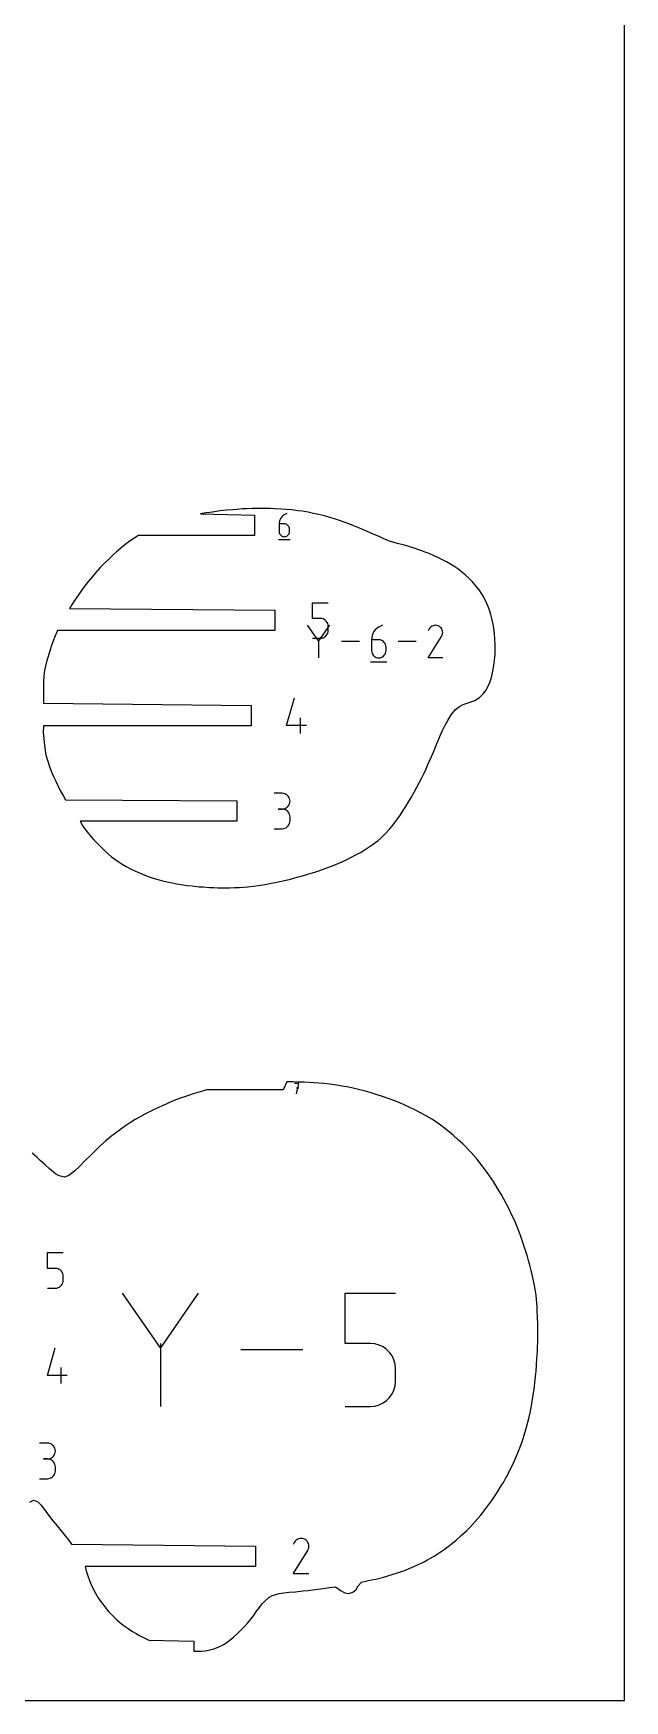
# Model space of a CAD drawing. Extents: x 0 to 600, y 0 to 900.
# Drawn here: x 520.2 to 600, y 0 to 225 of the extents above; entities that cross this region are included whole.
import ezdxf

# ---------------------------------------------------------------- set-up
doc = ezdxf.new("R2010")
doc.units = 0

msp = doc.modelspace()

# ---------------------------------------------------------------- linework, layer by layer
at = {"layer": 'annotation', "color": 1}
for p, q in [((553.872958, 159.886937), (553.729489, 159.742859)), ((554.036465, 160.010239), (553.872958, 159.886937)), ((554.218145, 160.11026), (554.036465, 160.010239)), ((554.416134, 160.184494), (554.218145, 160.11026)), ((554.416134, 160.184494), (554.416134, 160.184494)), ((553.393294, 159.008912), (553.377991, 158.798547)), ((553.377991, 158.798547), (553.377991, 157.764112)), ((554.06911, 158.798547), (553.377991, 158.798547)), ((553.377991, 157.764112), (553.377991, 157.764112)), ((553.377991, 157.764112), (553.389149, 157.639785)), ((553.389149, 157.639785), (553.421311, 157.522752)), ((553.43796, 159.211032), (553.393294, 159.008912)), ((553.421311, 157.522752), (553.472507, 157.41497)), ((553.510125, 159.4024), (553.43796, 159.211032)), ((553.607923, 159.580511), (553.510125, 159.4024)), ((553.729489, 159.742859), (553.607923, 159.580511)), ((554.19341, 158.787454), (554.06911, 158.798547)), ((554.310371, 158.755462), (554.19341, 158.787454)), ((554.418049, 158.7045), (554.310371, 158.755462)), ((554.514499, 158.636498), (554.418049, 158.7045)), ((554.597774, 158.553385), (554.514499, 158.636498)), ((554.665931, 158.457089), (554.597774, 158.553385)), ((554.717022, 158.349541), (554.665931, 158.457089)), ((554.665931, 157.41497), (554.717022, 157.522752)), ((554.749104, 158.232669), (554.717022, 158.349541)), ((554.717022, 157.522752), (554.749104, 157.639785)), ((554.76023, 158.108403), (554.749104, 158.232669)), ((554.749104, 157.639785), (554.76023, 157.764112)), ((554.76023, 157.764112), (554.76023, 158.108403)), ((554.76023, 158.108403), (554.76023, 158.108403)), ((553.29143, 156.683176), (554.847571, 156.683176)), ((553.472507, 157.41497), (553.540767, 157.318397)), ((553.540767, 157.318397), (553.624123, 157.234992)), ((553.624123, 157.234992), (553.720605, 157.166713)), ((553.720605, 157.166713), (553.828243, 157.115518)), ((553.828243, 157.115518), (553.945068, 157.083364)), ((553.945068, 157.083364), (554.06911, 157.072212)), ((554.06911, 157.072212), (554.19341, 157.083364)), ((554.06911, 157.072212), (554.06911, 157.072212)), ((554.19341, 157.083364), (554.310371, 157.115518)), ((554.310371, 157.115518), (554.418049, 157.166713)), ((554.418049, 157.166713), (554.514499, 157.234992)), ((554.514499, 157.234992), (554.597774, 157.318397)), ((554.597774, 157.318397), (554.665931, 157.41497)), ((557.857101, 146.033695), (557.857101, 148.171209)), ((557.857101, 148.171209), (559.988895, 148.171209)), ((558.680409, 142.999297), (557.215022, 145.118446)), ((558.922998, 146.033695), (557.857101, 146.033695)), ((560.14552, 145.118446), (558.680409, 142.999297)), ((559.114385, 146.016587), (558.922998, 146.033695)), ((559.294604, 145.967247), (559.114385, 146.016587)), ((559.460624, 145.88865), (559.294604, 145.967247)), ((559.609415, 145.783772), (559.460624, 145.88865)), ((559.737948, 145.655588), (559.609415, 145.783772)), ((559.843193, 145.507073), (559.737948, 145.655588)), ((559.843126, 143.899838), (559.922084, 144.066067)), ((559.922119, 145.341204), (559.843193, 145.507073)), ((559.922084, 144.066067), (559.971686, 144.246565)), ((559.971696, 145.160955), (559.922119, 145.341204)), ((559.971686, 144.246565), (559.988895, 144.438311)), ((559.988895, 144.969303), (559.971696, 145.160955)), ((559.988895, 144.438311), (559.988895, 144.969303)), ((559.988895, 144.969303), (559.988895, 144.969303)), ((566.029106, 144.014347), (565.927242, 143.744222)), ((566.167152, 144.265759), (566.029106, 144.014347)), ((566.338748, 144.49492), (566.167152, 144.265759)), ((566.541261, 144.698293), (566.338748, 144.49492)), ((566.772059, 144.87234), (566.541261, 144.698293)), ((567.028509, 145.013524), (566.772059, 144.87234)), ((567.307979, 145.118308), (567.028509, 145.013524)), ((567.307979, 145.118308), (567.307979, 145.118308)), ((573.621815, 144.62981), (573.493707, 144.384064)), ((573.723479, 144.773971), (573.621815, 144.62981)), ((573.845453, 144.894312), (573.723479, 144.773971)), ((573.984027, 144.989869), (573.845453, 144.894312)), ((574.135491, 145.059679), (573.984027, 144.989869)), ((574.296137, 145.102777), (574.135491, 145.059679)), ((574.462254, 145.118201), (574.296137, 145.102777)), ((574.630134, 145.104986), (574.462254, 145.118201)), ((574.796065, 145.06217), (574.630134, 145.104986)), ((574.956339, 144.988787), (574.796065, 145.06217)), ((575.099687, 144.886996), (574.956339, 144.988787)), ((574.956339, 144.988787), (574.956339, 144.988787)), ((575.219541, 144.764848), (575.099687, 144.886996)), ((575.314836, 144.626086), (575.219541, 144.764848)), ((575.384507, 144.474453), (575.314836, 144.626086)), ((575.427486, 144.313694), (575.384507, 144.474453)), ((575.442709, 144.147552), (575.427486, 144.313694)), ((575.42911, 143.97977), (575.442709, 144.147552)), ((557.857101, 143.371209), (558.922998, 143.371209)), ((558.680409, 143.169832), (558.680409, 140.725041)), ((558.922998, 143.371209), (559.114306, 143.38841)), ((558.922998, 143.371209), (558.922998, 143.371209)), ((559.114306, 143.38841), (559.294482, 143.437999)), ((559.294482, 143.437999), (559.46049, 143.516957)), ((559.46049, 143.516957), (559.609291, 143.622262)), ((559.609291, 143.622262), (559.737849, 143.750896)), ((559.737849, 143.750896), (559.843126, 143.899838)), ((564.195582, 142.921744), (561.793494, 142.921744)), ((565.864194, 143.458921), (565.842592, 143.16198)), ((565.842592, 143.16198), (565.842592, 141.701828)), ((566.818139, 143.16198), (565.842592, 143.16198)), ((565.927242, 143.744222), (565.864194, 143.458921)), ((566.993594, 143.146322), (566.818139, 143.16198)), ((567.15869, 143.101164), (566.993594, 143.146322)), ((567.310683, 143.02923), (567.15869, 143.101164)), ((567.446826, 142.933241), (567.310683, 143.02923)), ((567.564373, 142.815923), (567.446826, 142.933241)), ((567.660579, 142.679997), (567.564373, 142.815923)), ((567.732697, 142.528188), (567.660579, 142.679997)), ((567.777981, 142.363218), (567.732697, 142.528188)), ((567.793686, 142.187811), (567.777981, 142.363218)), ((567.793686, 141.701828), (567.793686, 142.187811)), ((567.793686, 142.187811), (567.793686, 142.187811)), ((571.843611, 142.921744), (569.441523, 142.921744)), ((573.490952, 140.725143), (575.293827, 143.62754)), ((575.293827, 143.62754), (575.295982, 143.630207)), ((575.293827, 143.62754), (575.293827, 143.62754)), ((575.295982, 143.630207), (575.298049, 143.632896)), ((575.298049, 143.632896), (575.300041, 143.635631)), ((575.300041, 143.635631), (575.301972, 143.638434)), ((575.301972, 143.638434), (575.303855, 143.641328)), ((575.303855, 143.641328), (575.305704, 143.644335)), ((575.305704, 143.644335), (575.307533, 143.647478)), ((575.307533, 143.647478), (575.309355, 143.65078)), ((575.309355, 143.65078), (575.311183, 143.654263)), ((575.311183, 143.654263), (575.385624, 143.814093)), ((575.311183, 143.654263), (575.311183, 143.654263)), ((575.385624, 143.814093), (575.42911, 143.97977)), ((565.720408, 140.176038), (567.916972, 140.176038)), ((565.842592, 141.701828), (565.842592, 141.701828)), ((565.842592, 141.701828), (565.858343, 141.526336)), ((565.858343, 141.526336), (565.903741, 141.361138)), ((565.903741, 141.361138), (565.976006, 141.208999)), ((565.976006, 141.208999), (566.072359, 141.072682)), ((566.072359, 141.072682), (566.190019, 140.954952)), ((566.190019, 140.954952), (566.326208, 140.858572)), ((566.326208, 140.858572), (566.478144, 140.786308)), ((566.478144, 140.786308), (566.643048, 140.740922)), ((566.643048, 140.740922), (566.818139, 140.725179)), ((566.818139, 140.725179), (566.993594, 140.740922)), ((566.818139, 140.725179), (566.818139, 140.725179)), ((566.993594, 140.740922), (567.15869, 140.786308)), ((567.15869, 140.786308), (567.310683, 140.858572)), ((567.310683, 140.858572), (567.446826, 140.954952)), ((567.446826, 140.954952), (567.564373, 141.072682)), ((567.564373, 141.072682), (567.660579, 141.208999)), ((567.660579, 141.208999), (567.732697, 141.361138)), ((567.732697, 141.361138), (567.777981, 141.526336)), ((567.777981, 141.526336), (567.793686, 141.701828)), ((575.442046, 140.725143), (573.490952, 140.725143)), ((554.380974, 131.581167), (555.445367, 135.314065)), ((557.046169, 131.581167), (554.380974, 131.581167)), ((556.247273, 130.514065), (556.247273, 132.64586)), ((553.777402, 122.451353), (552.711505, 122.451353)), ((553.969107, 122.434146), (553.777402, 122.451353)), ((554.149494, 122.384558), (553.969107, 122.434146)), ((554.315563, 122.305639), (554.149494, 122.384558)), ((554.464315, 122.200439), (554.315563, 122.305639)), ((554.592749, 122.072007), (554.464315, 122.200439)), ((554.697865, 121.923393), (554.592749, 122.072007)), ((554.776662, 121.757648), (554.697865, 121.923393)), ((554.82614, 121.57782), (554.776662, 121.757648)), ((554.8433, 121.386961), (554.82614, 121.57782)), ((553.777402, 120.319558), (553.243701, 120.319558)), ((553.243701, 120.319558), (553.777402, 120.319558)), ((553.777402, 120.319558), (553.969107, 120.336769)), ((553.969107, 120.302351), (553.777402, 120.319558)), ((553.777402, 120.319558), (553.777402, 120.319558)), ((553.969107, 120.336769), (554.149494, 120.386386)), ((554.149494, 120.252763), (553.969107, 120.302351)), ((554.149494, 120.386386), (554.315563, 120.465384)), ((554.315563, 120.173844), (554.149494, 120.252763)), ((554.315563, 120.465384), (554.464315, 120.570737)), ((554.464315, 120.068644), (554.315563, 120.173844)), ((554.464315, 120.570737), (554.592749, 120.69942)), ((554.592749, 119.940212), (554.464315, 120.068644)), ((554.592749, 120.69942), (554.697865, 120.84841)), ((554.697865, 119.791599), (554.592749, 119.940212)), ((554.697865, 120.84841), (554.776662, 121.01468)), ((554.776662, 119.625853), (554.697865, 119.791599)), ((554.776662, 121.01468), (554.82614, 121.195205)), ((554.82614, 119.446026), (554.776662, 119.625853)), ((554.82614, 121.195205), (554.8433, 121.386961)), ((554.8433, 119.255166), (554.82614, 119.446026)), ((554.8433, 121.386961), (554.8433, 121.386961)), ((554.8433, 118.721465), (554.8433, 119.255166)), ((554.8433, 119.255166), (554.8433, 119.255166)), ((552.711505, 117.657072), (553.777402, 117.657072)), ((553.777402, 117.657072), (553.969107, 117.674269)), ((553.777402, 117.657072), (553.777402, 117.657072)), ((553.969107, 117.674269), (554.149494, 117.723833)), ((554.149494, 117.723833), (554.315563, 117.802719)), ((554.315563, 117.802719), (554.464315, 117.907888)), ((554.464315, 117.907888), (554.592749, 118.036295)), ((554.592749, 118.036295), (554.697865, 118.184898)), ((554.697865, 118.184898), (554.776662, 118.350656)), ((554.776662, 118.350656), (554.82614, 118.530526)), ((554.82614, 118.530526), (554.8433, 118.721465)), ((556.035065, 83.263177), (555.429462, 83.263177)), ((555.732306, 81.901318), (556.035065, 83.263177)), ((556.035065, 82.65672), (555.732306, 82.65672)), ((522.110977, 58.330446), (522.110977, 60.46796)), ((522.110977, 60.46796), (524.242772, 60.46796)), ((523.176875, 58.330446), (522.110977, 58.330446)), ((523.368262, 58.313338), (523.176875, 58.330446)), ((523.54848, 58.263998), (523.368262, 58.313338)), ((523.7145, 58.185401), (523.54848, 58.263998)), ((523.863292, 58.080523), (523.7145, 58.185401)), ((523.991825, 57.952339), (523.863292, 58.080523)), ((524.097069, 57.803824), (523.991825, 57.952339)), ((524.097003, 56.196589), (524.175961, 56.362819)), ((524.175995, 57.637955), (524.097069, 57.803824)), ((524.175961, 56.362819), (524.225563, 56.543316)), ((524.225573, 57.457706), (524.175995, 57.637955)), ((524.225563, 56.543316), (524.242772, 56.735062)), ((524.242772, 57.266054), (524.225573, 57.457706)), ((524.242772, 56.735062), (524.242772, 57.266054)), ((524.242772, 57.266054), (524.242772, 57.266054)), ((522.110977, 55.66796), (523.176875, 55.66796)), ((523.176875, 55.66796), (523.368183, 55.685161)), ((523.176875, 55.66796), (523.176875, 55.66796)), ((523.368183, 55.685161), (523.548359, 55.73475)), ((523.548359, 55.73475), (523.714367, 55.813708)), ((523.714367, 55.813708), (523.863168, 55.919013)), ((523.863168, 55.919013), (523.991726, 56.047647)), ((523.991726, 56.047647), (524.097003, 56.196589)), ((537.348822, 47.625612), (532.246217, 55.004675)), ((542.450468, 55.004675), (537.348822, 47.625612)), ((562.288175, 48.192089), (562.288175, 55.004195)), ((562.288175, 55.004195), (569.082055, 55.004195)), ((522.088997, 43.877918), (523.15339, 47.610817)), ((537.348822, 48.219429), (537.348822, 39.706454)), ((556.55314, 47.355565), (548.188859, 47.355565)), ((565.685115, 48.192089), (562.288175, 48.192089)), ((566.295052, 48.137567), (565.685115, 48.192089)), ((566.869396, 47.980323), (566.295052, 48.137567)), ((567.39849, 47.72984), (566.869396, 47.980323)), ((567.872677, 47.395601), (567.39849, 47.72984)), ((568.282303, 46.987087), (567.872677, 47.395601)), ((568.61771, 46.513782), (568.282303, 46.987087)), ((568.869242, 45.985168), (568.61771, 46.513782)), ((569.027242, 45.410729), (568.869242, 45.985168)), ((569.082055, 44.799945), (569.027242, 45.410729)), ((524.754192, 43.877918), (522.088997, 43.877918)), ((523.955296, 42.810817), (523.955296, 44.942611)), ((569.02721, 42.496631), (569.082055, 43.107711)), ((569.082055, 43.107711), (569.082055, 44.799945)), ((569.082055, 44.799945), (569.082055, 44.799945)), ((567.398063, 40.171421), (567.872283, 40.507022)), ((567.872283, 40.507022), (568.281987, 40.916969)), ((568.281987, 40.916969), (568.617497, 41.391636)), ((568.617497, 41.391636), (568.869131, 41.921398)), ((568.869131, 41.921398), (569.02721, 42.496631)), ((562.288175, 39.706934), (565.685115, 39.706934)), ((565.685115, 39.706934), (566.294799, 39.761752)), ((565.685115, 39.706934), (565.685115, 39.706934)), ((566.294799, 39.761752), (566.869009, 39.919789)), ((566.869009, 39.919789), (567.398063, 40.171421)), ((522.110443, 34.748104), (521.044545, 34.748104)), ((522.302147, 34.730897), (522.110443, 34.748104)), ((522.482534, 34.681309), (522.302147, 34.730897)), ((522.648603, 34.60239), (522.482534, 34.681309)), ((522.797355, 34.49719), (522.648603, 34.60239)), ((522.925789, 34.368758), (522.797355, 34.49719)), ((523.030905, 34.220145), (522.925789, 34.368758)), ((523.109702, 34.054399), (523.030905, 34.220145)), ((523.159181, 33.874572), (523.109702, 34.054399)), ((523.17634, 33.683712), (523.159181, 33.874572)), ((522.110443, 32.616309), (521.576741, 32.616309)), ((521.576741, 32.616309), (522.110443, 32.616309)), ((522.110443, 32.616309), (522.302147, 32.633521)), ((522.302147, 32.599102), (522.110443, 32.616309)), ((522.110443, 32.616309), (522.110443, 32.616309)), ((522.302147, 32.633521), (522.482534, 32.683137)), ((522.482534, 32.549514), (522.302147, 32.599102)), ((522.482534, 32.683137), (522.648603, 32.762135)), ((522.648603, 32.470595), (522.482534, 32.549514)), ((522.648603, 32.762135), (522.797355, 32.867488)), ((522.797355, 32.365395), (522.648603, 32.470595)), ((522.797355, 32.867488), (522.925789, 32.996172)), ((522.925789, 32.236963), (522.797355, 32.365395)), ((522.925789, 32.996172), (523.030905, 33.145161)), ((523.030905, 32.08835), (522.925789, 32.236963)), ((523.030905, 33.145161), (523.109702, 33.311431)), ((523.109702, 31.922604), (523.030905, 32.08835)), ((523.109702, 33.311431), (523.159181, 33.491956)), ((523.159181, 31.742777), (523.109702, 31.922604)), ((523.159181, 33.491956), (523.17634, 33.683712)), ((523.17634, 31.551917), (523.159181, 31.742777)), ((523.17634, 33.683712), (523.17634, 33.683712)), ((523.17634, 31.018216), (523.17634, 31.551917)), ((523.17634, 31.551917), (523.17634, 31.551917)), ((521.044545, 29.953824), (522.110443, 29.953824)), ((522.110443, 29.953824), (522.302147, 29.971021)), ((522.110443, 29.953824), (522.110443, 29.953824)), ((522.302147, 29.971021), (522.482534, 30.020584)), ((522.482534, 30.020584), (522.648603, 30.099471)), ((522.648603, 30.099471), (522.797355, 30.204639)), ((522.797355, 30.204639), (522.925789, 30.333046)), ((522.925789, 30.333046), (523.030905, 30.481649)), ((523.030905, 30.481649), (523.109702, 30.647407)), ((523.109702, 30.647407), (523.159181, 30.827277)), ((523.159181, 30.827277), (523.17634, 31.018216)), ((555.262536, 17.09649), (557.232384, 20.267693)), ((555.405518, 21.362789), (555.265546, 21.094283)), ((555.516598, 21.520301), (555.405518, 21.362789)), ((555.649868, 21.651788), (555.516598, 21.520301)), ((555.801276, 21.756195), (555.649868, 21.651788)), ((555.966769, 21.83247), (555.801276, 21.756195)), ((556.142293, 21.87956), (555.966769, 21.83247)), ((556.323795, 21.896412), (556.142293, 21.87956)), ((556.507223, 21.881974), (556.323795, 21.896412)), ((556.688522, 21.835192), (556.507223, 21.881974)), ((556.86364, 21.755013), (556.688522, 21.835192)), ((557.020264, 21.643795), (556.86364, 21.755013)), ((556.86364, 21.755013), (556.86364, 21.755013)), ((557.151218, 21.510334), (557.020264, 21.643795)), ((557.255339, 21.35872), (557.151218, 21.510334)), ((557.232384, 20.267693), (557.234739, 20.270607)), ((557.232384, 20.267693), (557.232384, 20.267693)), ((557.234739, 20.270607), (557.236997, 20.273546)), ((557.236997, 20.273546), (557.239174, 20.276534)), ((557.239174, 20.276534), (557.241283, 20.279597)), ((557.241283, 20.279597), (557.243341, 20.282758)), ((557.243341, 20.282758), (557.245361, 20.286044)), ((557.245361, 20.286044), (557.247359, 20.289478)), ((557.247359, 20.289478), (557.24935, 20.293086)), ((557.24935, 20.293086), (557.251348, 20.296892)), ((557.251348, 20.296892), (557.332683, 20.471524)), ((557.251348, 20.296892), (557.251348, 20.296892)), ((557.331462, 21.193044), (557.255339, 21.35872)), ((557.378422, 21.017396), (557.331462, 21.193044)), ((557.332683, 20.471524), (557.380197, 20.652546)), ((557.395055, 20.835866), (557.378422, 21.017396)), ((557.380197, 20.652546), (557.395055, 20.835866)), ((557.394331, 17.09649), (555.262536, 17.09649)), ((542.049889, 6.665397), (542.038324, 6.653828)), ((542.049889, 6.613375), (542.049889, 6.665397))]:
    msp.add_line(p, q, dxfattribs=at)
at = {"layer": 'boundary', "color": 5}
for p, q in [((543.497692, 160.278527), (542.762588, 160.151353)), ((542.762588, 160.151353), (550.052148, 160.001353)), ((544.025281, 160.358635), (543.497692, 160.278527)), ((544.667533, 160.450821), (544.025281, 160.358635)), ((545.371593, 160.542867), (544.667533, 160.450821)), ((546.247246, 160.641309), (545.371593, 160.542867)), ((547.110851, 160.721176), (546.247246, 160.641309)), ((547.648035, 160.765408), (547.110851, 160.721176)), ((548.40352, 160.813186), (547.648035, 160.765408)), ((549.028064, 160.847202), (548.40352, 160.813186)), ((549.719355, 160.872442), (549.028064, 160.847202)), ((550.383918, 160.887886), (549.719355, 160.872442)), ((550.052148, 160.001353), (550.052148, 157.255353)), ((550.925017, 160.892441), (550.383918, 160.887886)), ((551.505612, 160.887267), (550.925017, 160.892441)), ((552.217614, 160.874565), (551.505612, 160.887267)), ((552.79643, 160.85403), (552.217614, 160.874565)), ((553.706892, 160.801867), (552.79643, 160.85403)), ((554.275143, 160.758977), (553.706892, 160.801867)), ((555.074154, 160.682447), (554.275143, 160.758977)), ((555.874416, 160.585948), (555.074154, 160.682447)), ((556.498081, 160.497875), (555.874416, 160.585948)), ((557.290155, 160.362462), (556.498081, 160.497875)), ((558.016102, 160.219782), (557.290155, 160.362462)), ((558.697905, 160.070853), (558.016102, 160.219782)), ((559.514172, 159.869926), (558.697905, 160.070853)), ((560.394832, 159.6217), (559.514172, 159.869926)), ((560.970689, 159.440175), (560.394832, 159.6217)), ((561.533245, 159.252741), (560.970689, 159.440175)), ((562.150823, 159.036102), (561.533245, 159.252741)), ((562.895046, 158.757876), (562.150823, 159.036102)), ((563.546155, 158.497288), (562.895046, 158.757876)), ((564.656672, 158.029743), (563.546155, 158.497288)), ((565.161985, 157.80963), (564.656672, 158.029743)), ((565.657507, 157.589319), (565.161985, 157.80963)), ((566.283424, 157.345296), (565.657507, 157.589319)), ((532.008844, 155.535638), (531.405032, 155.015952)), ((532.776809, 156.146817), (532.008844, 155.535638)), ((533.403566, 156.608851), (532.776809, 156.146817)), ((534.380604, 157.255353), (533.403566, 156.608851)), ((550.052148, 157.255353), (534.380604, 157.255353)), ((566.875364, 157.084539), (566.283424, 157.345296)), ((567.397958, 156.818426), (566.875364, 157.084539)), ((568.144086, 156.524895), (567.397958, 156.818426)), ((568.868184, 156.30788), (568.144086, 156.524895)), ((569.543602, 156.118825), (568.868184, 156.30788)), ((570.295766, 155.920856), (569.543602, 156.118825)), ((571.476182, 155.557812), (570.295766, 155.920856)), ((572.476984, 155.21909), (571.476182, 155.557812)), ((529.632066, 153.322437), (529.23577, 152.904527)), ((530.410229, 154.103043), (529.632066, 153.322437)), ((530.935584, 154.598747), (530.410229, 154.103043)), ((531.405032, 155.015952), (530.935584, 154.598747)), ((573.093893, 154.996839), (572.476984, 155.21909)), ((573.63161, 154.786098), (573.093893, 154.996839)), ((574.302088, 154.499233), (573.63161, 154.786098)), ((574.785828, 154.273884), (574.302088, 154.499233)), ((575.411415, 153.956896), (574.785828, 154.273884)), ((575.959705, 153.660023), (575.411415, 153.956896)), ((576.489785, 153.350068), (575.959705, 153.660023)), ((576.929779, 153.082567), (576.489785, 153.350068)), ((577.493777, 152.719535), (576.929779, 153.082567)), ((527.424538, 150.786715), (526.790179, 149.956467)), ((527.917136, 151.398937), (527.424538, 150.786715)), ((528.636979, 152.245558), (527.917136, 151.398937)), ((529.23577, 152.904527), (528.636979, 152.245558)), ((577.984492, 152.350022), (577.493777, 152.719535)), ((578.496967, 151.935155), (577.984492, 152.350022)), ((578.928778, 151.525495), (578.496967, 151.935155)), ((579.467451, 150.962996), (578.928778, 151.525495)), ((579.923056, 150.448187), (579.467451, 150.962996)), ((526.186765, 149.110564), (525.656083, 148.322747)), ((526.790179, 149.956467), (526.186765, 149.110564)), ((580.362103, 149.883642), (579.923056, 150.448187)), ((580.777393, 149.257235), (580.362103, 149.883642)), ((581.213183, 148.481536), (580.777393, 149.257235)), ((525.656083, 148.322747), (525.0681, 147.399911)), ((525.0681, 147.399911), (552.7966, 147.144209)), ((552.7966, 147.144209), (552.7966, 144.398209)), ((581.545034, 147.727333), (581.213183, 148.481536)), ((581.748853, 147.174654), (581.545034, 147.727333)), ((581.935007, 146.569178), (581.748853, 147.174654)), ((582.078066, 146.014431), (581.935007, 146.569178)), ((523.46711, 144.398209), (523.161145, 143.702562)), ((552.7966, 144.398209), (523.46711, 144.398209)), ((582.208902, 145.427496), (582.078066, 146.014431)), ((582.328476, 144.760377), (582.208902, 145.427496)), ((582.440975, 143.922483), (582.328476, 144.760377)), ((522.618998, 142.277861), (522.40483, 141.626762)), ((522.84283, 142.903926), (522.618998, 142.277861)), ((523.161145, 143.702562), (522.84283, 142.903926)), ((582.497125, 143.275213), (582.440975, 143.922483)), ((582.531818, 142.497401), (582.497125, 143.275213)), ((582.506039, 141.282112), (582.53244, 141.950171)), ((582.53244, 141.950171), (582.531818, 142.497401)), ((521.832698, 139.607564), (521.714444, 139.006776)), ((522.0259, 140.352801), (521.832698, 139.607564)), ((522.40483, 141.626762), (522.0259, 140.352801)), ((582.303237, 139.411572), (582.395454, 140.052229)), ((582.395454, 140.052229), (582.467633, 140.75535)), ((582.467633, 140.75535), (582.506039, 141.282112)), ((521.616974, 138.317264), (521.582384, 137.489246)), ((521.582384, 137.489246), (521.588042, 136.406778)), ((521.714444, 139.006776), (521.616974, 138.317264)), ((581.289414, 136.369191), (581.780082, 137.305115)), ((581.780082, 137.305115), (581.96703, 137.892063)), ((581.96703, 137.892063), (582.174291, 138.71723)), ((582.174291, 138.71723), (582.303237, 139.411572)), ((521.577152, 135.251578), (521.556247, 134.620522)), ((521.578779, 135.778626), (521.577152, 135.251578)), ((521.588042, 136.406778), (521.578779, 135.778626)), ((579.768434, 134.987205), (580.404974, 135.374336)), ((580.404974, 135.374336), (580.897753, 135.850939)), ((580.897753, 135.850939), (581.289414, 136.369191)), ((521.556247, 134.620522), (549.587174, 134.287065)), ((549.587174, 134.287065), (549.587174, 131.541065)), ((576.120116, 132.28369), (576.584575, 133.03799)), ((576.584575, 133.03799), (577.168102, 133.737723)), ((577.168102, 133.737723), (577.722337, 134.177783)), ((577.722337, 134.177783), (578.202652, 134.434566)), ((578.202652, 134.434566), (578.891145, 134.672025)), ((578.891145, 134.672025), (579.768434, 134.987205)), ((521.550627, 131.541065), (521.546336, 130.660941)), ((521.546336, 130.660941), (521.597712, 129.850165)), ((549.587174, 131.541065), (521.550627, 131.541065)), ((575.208122, 130.430839), (575.429149, 130.914716)), ((575.429149, 130.914716), (575.768354, 131.623498)), ((575.768354, 131.623498), (576.120116, 132.28369)), ((521.597712, 129.850165), (521.692194, 128.885744)), ((521.692194, 128.885744), (521.905113, 127.610762)), ((574.191932, 128.009055), (574.52416, 128.793199)), ((574.52416, 128.793199), (574.851976, 129.579607)), ((574.851976, 129.579607), (575.208122, 130.430839)), ((521.905113, 127.610762), (522.096175, 126.898276)), ((522.096175, 126.898276), (522.365337, 126.078411)), ((522.365337, 126.078411), (522.619184, 125.420531)), ((573.196443, 125.769678), (573.452243, 126.324826)), ((573.452243, 126.324826), (573.759699, 127.013796)), ((573.759699, 127.013796), (573.975161, 127.513016)), ((573.975161, 127.513016), (574.191932, 128.009055)), ((522.619184, 125.420531), (522.926063, 124.696172)), ((522.926063, 124.696172), (523.214103, 124.074999)), ((523.214103, 124.074999), (523.462945, 123.565908)), ((571.965111, 123.265632), (572.315774, 123.944235)), ((572.315774, 123.944235), (572.655402, 124.627764)), ((572.655402, 124.627764), (572.92321, 125.18173)), ((572.92321, 125.18173), (573.196443, 125.769678)), ((523.462945, 123.565908), (523.883616, 122.747505)), ((523.883616, 122.747505), (524.266814, 122.049064)), ((524.266814, 122.049064), (524.53305, 121.579922)), ((524.53305, 121.579922), (547.651004, 121.429922)), ((570.79026, 121.184531), (571.192507, 121.867368)), ((571.192507, 121.867368), (571.602834, 122.591254)), ((571.602834, 122.591254), (571.965111, 123.265632)), ((547.651004, 121.429922), (547.651004, 118.683922)), ((569.388722, 119.037554), (569.749505, 119.561928)), ((569.749505, 119.561928), (570.128164, 120.125862)), ((570.128164, 120.125862), (570.485238, 120.684361)), ((570.485238, 120.684361), (570.79026, 121.184531)), ((547.651004, 118.683922), (526.495176, 118.683922)), ((526.495176, 118.683922), (526.858157, 118.022365)), ((526.858157, 118.022365), (527.26999, 117.480724)), ((527.26999, 117.480724), (527.610262, 117.055391)), ((527.610262, 117.055391), (528.031792, 116.548023)), ((567.692278, 116.970363), (568.317707, 117.644281)), ((568.317707, 117.644281), (568.773404, 118.207643)), ((568.773404, 118.207643), (569.080503, 118.61824)), ((569.080503, 118.61824), (569.388722, 119.037554)), ((528.031792, 116.548023), (528.372738, 116.162117)), ((528.372738, 116.162117), (528.88311, 115.609302)), ((528.88311, 115.609302), (528.924542, 115.56526)), ((528.924542, 115.56526), (529.329965, 115.157365)), ((529.329965, 115.157365), (529.747506, 114.759545)), ((529.747506, 114.759545), (530.35067, 114.217665)), ((564.344423, 114.478178), (564.865788, 114.786529)), ((564.865788, 114.786529), (565.379692, 115.112016)), ((565.379692, 115.112016), (565.930988, 115.482414)), ((565.930988, 115.482414), (566.713767, 116.074445)), ((566.713767, 116.074445), (567.171503, 116.480595)), ((567.171503, 116.480595), (567.692278, 116.970363)), ((530.35067, 114.217665), (530.750255, 113.886579)), ((530.750255, 113.886579), (531.651874, 113.226304)), ((531.651874, 113.226304), (532.203761, 112.87505)), ((532.203761, 112.87505), (532.73183, 112.57534)), ((532.73183, 112.57534), (533.4945, 112.169342)), ((560.083184, 112.47962), (560.789151, 112.758063)), ((560.789151, 112.758063), (561.431701, 113.027871)), ((561.431701, 113.027871), (562.067174, 113.307563)), ((562.067174, 113.307563), (562.707985, 113.607729)), ((562.707985, 113.607729), (563.622804, 114.076689)), ((563.622804, 114.076689), (564.344423, 114.478178)), ((533.4945, 112.169342), (534.305602, 111.788893)), ((534.305602, 111.788893), (534.915025, 111.52413)), ((534.915025, 111.52413), (535.458945, 111.312207)), ((535.458945, 111.312207), (535.978512, 111.130815)), ((535.978512, 111.130815), (536.507615, 110.963157)), ((536.507615, 110.963157), (537.177109, 110.768772)), ((537.177109, 110.768772), (537.818128, 110.601523)), ((537.818128, 110.601523), (538.474622, 110.447326)), ((538.474622, 110.447326), (538.981371, 110.342729)), ((538.981371, 110.342729), (539.524411, 110.240502)), ((551.702727, 110.197201), (552.291596, 110.30828)), ((552.291596, 110.30828), (553.063519, 110.464827)), ((553.063519, 110.464827), (553.674358, 110.593027)), ((553.674358, 110.593027), (554.321789, 110.740174)), ((554.321789, 110.740174), (554.885099, 110.876022)), ((554.885099, 110.876022), (555.468212, 111.029031)), ((555.468212, 111.029031), (556.000102, 111.16706)), ((556.000102, 111.16706), (556.532334, 111.316828)), ((556.532334, 111.316828), (557.115585, 111.48337)), ((557.115585, 111.48337), (557.670937, 111.652591)), ((557.670937, 111.652591), (558.170565, 111.808445)), ((558.170565, 111.808445), (558.705447, 111.98487)), ((558.705447, 111.98487), (559.429462, 112.237342)), ((559.429462, 112.237342), (560.083184, 112.47962)), ((539.524411, 110.240502), (540.429433, 110.092534)), ((540.429433, 110.092534), (540.96214, 110.021707)), ((540.96214, 110.021707), (541.613649, 109.943054)), ((541.613649, 109.943054), (542.584781, 109.845559)), ((542.584781, 109.845559), (543.113674, 109.804916)), ((543.113674, 109.804916), (543.954441, 109.751149)), ((543.954441, 109.751149), (544.57333, 109.721956)), ((544.57333, 109.721956), (545.117265, 109.705913)), ((545.117265, 109.705913), (545.897834, 109.697125)), ((545.897834, 109.697125), (546.652246, 109.703486)), ((546.652246, 109.703486), (547.33719, 109.721214)), ((547.33719, 109.721214), (547.990939, 109.750382)), ((547.990939, 109.750382), (548.547277, 109.788737)), ((548.547277, 109.788737), (549.13308, 109.842108)), ((549.13308, 109.842108), (549.906768, 109.925635)), ((549.906768, 109.925635), (550.599294, 110.019661)), ((550.599294, 110.019661), (551.702727, 110.197201)), ((554.393544, 83.508768), (553.903153, 82.409248)), ((555.249854, 83.498124), (554.393544, 83.508768)), ((555.936273, 83.483642), (555.249854, 83.498124)), ((556.755839, 83.457731), (555.936273, 83.483642)), ((557.409244, 83.42617), (556.755839, 83.457731)), ((558.071382, 83.384958), (557.409244, 83.42617)), ((558.732025, 83.333654), (558.071382, 83.384958)), ((559.434346, 83.26921), (558.732025, 83.333654)), ((560.542692, 83.135351), (559.434346, 83.26921)), ((539.43889, 81.062682), (538.642084, 80.747435)), ((539.944105, 81.256781), (539.43889, 81.062682)), ((540.4592, 81.446884), (539.944105, 81.256781)), ((541.12517, 81.680383), (540.4592, 81.446884)), ((541.763738, 81.895106), (541.12517, 81.680383)), ((542.387985, 82.089122), (541.763738, 81.895106)), ((543.007651, 82.259248), (542.387985, 82.089122)), ((543.578623, 82.409248), (543.007651, 82.259248)), ((553.903153, 82.409248), (543.578623, 82.409248)), ((561.176368, 83.043616), (560.542692, 83.135351)), ((561.894493, 82.92609), (561.176368, 83.043616)), ((562.501317, 82.816548), (561.894493, 82.92609)), ((563.374478, 82.635305), (562.501317, 82.816548)), ((564.241437, 82.432794), (563.374478, 82.635305)), ((564.824854, 82.282879), (564.241437, 82.432794)), ((565.319007, 82.14967), (564.824854, 82.282879)), ((565.933561, 81.974026), (565.319007, 82.14967)), ((566.615472, 81.768791), (565.933561, 81.974026)), ((567.305357, 81.547146), (566.615472, 81.768791)), ((568.210374, 81.232422), (567.305357, 81.547146)), ((568.859017, 80.988127), (568.210374, 81.232422)), ((534.537179, 78.753164), (533.944901, 78.403915)), ((535.223982, 79.135209), (534.537179, 78.753164)), ((535.69267, 79.3809), (535.223982, 79.135209)), ((536.397207, 79.736219), (535.69267, 79.3809)), ((536.977681, 80.014202), (536.397207, 79.736219)), ((537.570411, 80.28337), (536.977681, 80.014202)), ((538.108031, 80.517106), (537.570411, 80.28337)), ((538.642084, 80.747435), (538.108031, 80.517106)), ((569.563739, 80.704151), (568.859017, 80.988127)), ((570.314858, 80.380937), (569.563739, 80.704151)), ((570.913532, 80.102172), (570.314858, 80.380937)), ((571.668495, 79.727242), (570.913532, 80.102172)), ((572.442098, 79.328833), (571.668495, 79.727242)), ((573.037959, 79.010405), (572.442098, 79.328833)), ((574.051679, 78.41039), (573.037959, 79.010405)), ((531.299953, 76.602606), (530.618966, 76.06597)), ((531.945723, 77.087934), (531.299953, 76.602606)), ((532.630171, 77.559731), (531.945723, 77.087934)), ((533.178103, 77.927136), (532.630171, 77.559731)), ((533.944901, 78.403915), (533.178103, 77.927136)), ((574.639435, 78.011981), (574.051679, 78.41039)), ((575.459525, 77.44081), (574.639435, 78.011981)), ((576.869943, 76.318329), (575.459525, 77.44081)), ((529.17427, 74.813632), (528.539656, 74.214047)), ((529.944552, 75.495103), (529.17427, 74.813632)), ((530.618966, 76.06597), (529.944552, 75.495103)), ((577.593349, 75.656037), (576.869943, 76.318329)), ((578.150162, 75.142905), (577.593349, 75.656037)), ((579.286121, 73.959222), (578.150162, 75.142905)), ((520.652789, 73.342034), (520.056752, 73.875699)), ((521.13352, 72.902875), (520.652789, 73.342034)), ((521.810472, 72.29289), (521.13352, 72.902875)), ((522.391692, 71.776749), (521.810472, 72.29289)), ((526.415008, 72.07018), (525.816245, 71.493257)), ((527.20122, 72.877125), (526.415008, 72.07018)), ((527.943766, 73.629333), (527.20122, 72.877125)), ((528.539656, 74.214047), (527.943766, 73.629333)), ((580.028037, 73.096606), (579.286121, 73.959222)), ((580.910952, 71.986988), (580.028037, 73.096606)), ((523.208231, 71.11036), (522.391692, 71.776749)), ((523.678739, 70.817266), (523.208231, 71.11036)), ((524.390125, 70.660063), (523.678739, 70.817266)), ((524.990254, 70.875373), (524.390125, 70.660063)), ((525.816245, 71.493257), (524.990254, 70.875373)), ((581.436281, 71.272676), (580.910952, 71.986988)), ((582.281881, 70.069698), (581.436281, 71.272676)), ((582.806707, 69.225651), (582.281881, 70.069698)), ((583.335155, 68.338585), (582.806707, 69.225651)), ((583.695279, 67.696595), (583.335155, 68.338585)), ((584.323289, 66.510078), (583.695279, 67.696595)), ((584.841241, 65.42997), (584.323289, 66.510078)), ((585.114014, 64.818914), (584.841241, 65.42997)), ((585.399288, 64.158156), (585.114014, 64.818914)), ((585.744643, 63.284367), (585.399288, 64.158156)), ((585.991729, 62.636027), (585.744643, 63.284367)), ((586.405968, 61.441011), (585.991729, 62.636027)), ((586.666419, 60.609335), (586.405968, 61.441011)), ((586.866302, 59.937053), (586.666419, 60.609335)), ((587.017345, 59.404705), (586.866302, 59.937053)), ((587.198575, 58.746249), (587.017345, 59.404705)), ((587.379408, 58.045111), (587.198575, 58.746249)), ((587.56428, 57.297954), (587.379408, 58.045111)), ((587.798206, 56.230881), (587.56428, 57.297954)), ((587.929977, 55.515917), (587.798206, 56.230881)), ((588.038506, 54.73354), (587.929977, 55.515917)), ((588.09952, 54.126388), (588.038506, 54.73354)), ((588.175316, 53.141477), (588.09952, 54.126388)), ((588.20711, 52.610041), (588.175316, 53.141477)), ((588.247109, 51.723601), (588.20711, 52.610041)), ((588.270572, 50.908884), (588.247109, 51.723601)), ((588.27854, 50.317858), (588.270572, 50.908884)), ((588.279395, 49.270978), (588.27854, 50.317858)), ((588.21798, 47.130988), (588.245614, 47.764596)), ((588.245614, 47.764596), (588.263961, 48.35917)), ((588.263961, 48.35917), (588.279395, 49.270978)), ((588.037857, 44.47874), (588.100094, 45.220116)), ((588.100094, 45.220116), (588.169873, 46.240371)), ((588.169873, 46.240371), (588.21798, 47.130988)), ((587.814827, 42.396412), (587.882384, 42.945437)), ((587.882384, 42.945437), (587.967587, 43.731308)), ((587.967587, 43.731308), (588.037857, 44.47874)), ((587.526581, 40.3713), (587.658847, 41.232273)), ((587.658847, 41.232273), (587.814827, 42.396412)), ((587.055258, 38.070911), (587.233789, 38.858945)), ((587.233789, 38.858945), (587.376336, 39.542136)), ((587.376336, 39.542136), (587.526581, 40.3713)), ((586.449236, 35.825835), (586.763964, 36.917968)), ((586.763964, 36.917968), (587.055258, 38.070911)), ((585.60434, 33.460925), (585.956519, 34.359037)), ((585.956519, 34.359037), (586.16066, 34.940348)), ((586.16066, 34.940348), (586.449236, 35.825835)), ((584.518087, 31.085129), (584.95717, 31.977766)), ((584.95717, 31.977766), (585.231152, 32.574035)), ((585.231152, 32.574035), (585.60434, 33.460925)), ((583.348464, 28.972433), (583.631355, 29.453509)), ((583.631355, 29.453509), (583.924685, 29.96924)), ((583.924685, 29.96924), (584.27019, 30.604548)), ((584.27019, 30.604548), (584.518087, 31.085129)), ((519.722803, 26.783349), (520.2396, 27.055357)), ((520.2396, 27.055357), (520.769731, 26.890305)), ((581.673949, 26.458638), (582.076202, 27.020753)), ((582.076202, 27.020753), (582.538401, 27.694859)), ((582.538401, 27.694859), (582.930709, 28.297984)), ((582.930709, 28.297984), (583.348464, 28.972433)), ((520.769731, 26.890305), (521.244321, 26.377142)), ((521.244321, 26.377142), (521.879972, 25.509944)), ((521.879972, 25.509944), (522.378542, 24.858131)), ((522.378542, 24.858131), (522.845985, 24.244451)), ((580.175508, 24.568698), (580.528867, 24.983866)), ((580.528867, 24.983866), (580.863845, 25.398117)), ((580.863845, 25.398117), (581.267745, 25.9152)), ((581.267745, 25.9152), (581.673949, 26.458638)), ((522.845985, 24.244451), (523.394837, 23.573585)), ((523.394837, 23.573585), (523.949963, 22.908175)), ((523.949963, 22.908175), (524.501878, 22.230916)), ((577.957133, 22.277143), (578.653465, 22.935588)), ((578.653465, 22.935588), (579.12929, 23.417686)), ((579.12929, 23.417686), (579.832579, 24.175275)), ((579.832579, 24.175275), (580.175508, 24.568698)), ((524.501878, 22.230916), (524.931348, 21.686615)), ((524.931348, 21.686615), (525.363972, 21.11199)), ((525.363972, 21.11199), (550.202035, 20.869529)), ((550.202035, 20.869529), (550.202035, 18.123529)), ((575.121564, 20.048079), (575.662105, 20.418077)), ((575.662105, 20.418077), (576.165717, 20.78663)), ((576.165717, 20.78663), (576.783383, 21.267205)), ((576.783383, 21.267205), (577.262871, 21.665806)), ((577.262871, 21.665806), (577.957133, 22.277143)), ((550.202035, 18.123529), (527.194379, 18.123529)), ((527.194379, 18.123529), (527.323488, 17.530516)), ((570.912579, 17.819062), (571.528606, 18.082396)), ((571.528606, 18.082396), (572.139382, 18.363242)), ((572.139382, 18.363242), (572.833241, 18.705681)), ((572.833241, 18.705681), (573.299943, 18.952059)), ((573.299943, 18.952059), (573.786726, 19.222704)), ((573.786726, 19.222704), (574.273263, 19.508538)), ((574.273263, 19.508538), (575.121564, 20.048079)), ((527.323488, 17.530516), (527.59021, 16.705808)), ((527.59021, 16.705808), (527.881502, 15.976413)), ((527.881502, 15.976413), (528.096097, 15.46)), ((564.017196, 15.480945), (564.463974, 15.991068)), ((564.463974, 15.991068), (565.232702, 16.150331)), ((565.232702, 16.150331), (565.853715, 16.287842)), ((565.853715, 16.287842), (566.415718, 16.41454)), ((566.415718, 16.41454), (567.301942, 16.634481)), ((567.301942, 16.634481), (568.047389, 16.834949)), ((568.047389, 16.834949), (568.619121, 17.001734)), ((568.619121, 17.001734), (569.462475, 17.277226)), ((569.462475, 17.277226), (570.406958, 17.617285)), ((570.406958, 17.617285), (570.912579, 17.819062)), ((528.096097, 15.46), (528.585041, 14.491034)), ((528.585041, 14.491034), (529.003448, 13.796129)), ((529.003448, 13.796129), (529.42346, 13.178683)), ((551.461866, 13.441604), (552.000765, 13.927773)), ((552.000765, 13.927773), (552.471257, 14.197476)), ((552.471257, 14.197476), (553.392521, 14.456955)), ((553.392521, 14.456955), (554.025389, 14.549994)), ((554.025389, 14.549994), (554.721554, 14.618124)), ((554.721554, 14.618124), (555.579853, 14.70176)), ((555.579853, 14.70176), (556.569447, 14.803201)), ((556.569447, 14.803201), (557.29536, 14.883195)), ((557.29536, 14.883195), (557.938963, 14.958698)), ((557.938963, 14.958698), (558.649694, 15.045374)), ((558.649694, 15.045374), (559.633322, 15.17603)), ((559.633322, 15.17603), (560.170736, 15.252578)), ((560.170736, 15.252578), (560.972761, 15.374722)), ((560.972761, 15.374722), (561.725491, 14.825855)), ((561.725491, 14.825855), (562.227634, 14.542033)), ((562.227634, 14.542033), (562.788759, 14.473773)), ((562.788759, 14.473773), (563.325588, 14.628277)), ((563.325588, 14.628277), (563.756727, 14.981671)), ((563.756727, 14.981671), (564.017196, 15.480945)), ((529.42346, 13.178683), (529.828679, 12.639947)), ((529.828679, 12.639947), (530.347671, 12.029781)), ((530.347671, 12.029781), (530.999065, 11.347443)), ((530.999065, 11.347443), (531.475667, 10.903252)), ((549.55739, 10.993042), (549.905816, 11.458857)), ((549.905816, 11.458857), (550.333005, 12.05825)), ((550.333005, 12.05825), (550.719488, 12.580751)), ((550.719488, 12.580751), (551.101978, 13.059551)), ((551.101978, 13.059551), (551.461866, 13.441604)), ((531.475667, 10.903252), (532.117813, 10.358789)), ((532.117813, 10.358789), (532.573102, 10.01401)), ((532.573102, 10.01401), (532.99533, 9.718949)), ((532.99533, 9.718949), (533.564904, 9.352519)), ((533.564904, 9.352519), (534.075116, 9.041063)), ((534.075116, 9.041063), (534.529881, 8.789346)), ((547.676266, 8.98151), (548.290024, 9.580809)), ((548.290024, 9.580809), (548.792725, 10.107832)), ((548.792725, 10.107832), (549.159845, 10.513265)), ((549.159845, 10.513265), (549.55739, 10.993042)), ((534.529881, 8.789346), (535.061554, 8.511052)), ((535.061554, 8.511052), (535.79172, 8.174926)), ((535.79172, 8.174926), (541.852083, 8.012386)), ((541.852083, 8.012386), (541.852083, 6.684348)), ((543.394806, 6.735116), (544.037889, 6.852587)), ((544.037889, 6.852587), (544.554146, 6.994154)), ((544.554146, 6.994154), (545.148017, 7.210499)), ((545.148017, 7.210499), (545.90152, 7.598708)), ((545.90152, 7.598708), (546.706992, 8.14907)), ((546.706992, 8.14907), (547.22391, 8.573253)), ((547.22391, 8.573253), (547.676266, 8.98151)), ((541.852083, 6.684348), (542.878722, 6.689327)), ((542.878722, 6.689327), (543.394806, 6.735116))]:
    msp.add_line(p, q, dxfattribs=at)
at = {"layer": 'frame', "color": 5}
for p, q in [((600, 0), (600, 900)), ((0, 0), (600, 0))]:
    msp.add_line(p, q, dxfattribs=at)

doc.saveas('drawing.dxf')
